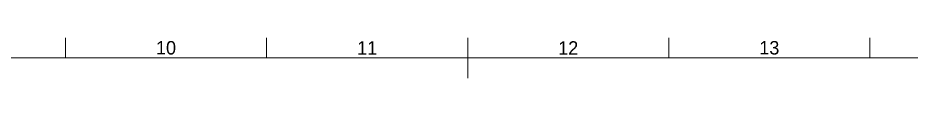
# Model space of a CAD drawing. Header units: millimetres. Extents: x 10 to 2348, y 8 to 1670.
# Drawn here: x 955.2 to 1399.4, y 1649.5 to 1669.5 of the extents above; entities that cross this region are included whole.
import ezdxf

# ---------------------------------------------------------------- set-up
doc = ezdxf.new("R2010")
doc.units = ezdxf.units.MM
doc.layers.add('Border', color=7, linetype='Continuous')
doc.styles.add('Shapr80', font='txt', dxfattribs={"height": 3.3495})

msp = doc.modelspace()

# ---------------------------------------------------------------- linework, layer by layer
at = {"layer": 'Border', "linetype": 'Continuous', "lineweight": 15}
for p, q in [((978.86, 1659.55), (978.86, 1669.55)), ((1078.86, 1659.55), (1078.86, 1669.55)), ((1178.86, 1649.55), (1178.86, 1669.55)), ((1278.86, 1659.55), (1278.86, 1669.55)), ((1378.86, 1659.55), (1378.86, 1669.55)), ((2337.86, 1659.55), (19.86, 1659.55))]:
    msp.add_line(p, q, dxfattribs=at)

# ---------------------------------------------------------------- texts
at = {"layer": 'Border', "linetype": 'Continuous', "lineweight": 15, "char_height": 6.699, "width": 6.699, "attachment_point": 8, "style": 'Shapr80'}
for s, insert in [('10', (1028.86, 1661.2)), ('11', (1128.86, 1661.2)), ('12', (1228.86, 1661.2)), ('13', (1328.86, 1661.2))]:
    msp.add_mtext(s, dxfattribs=dict(at, insert=insert))

doc.saveas('drawing.dxf')
